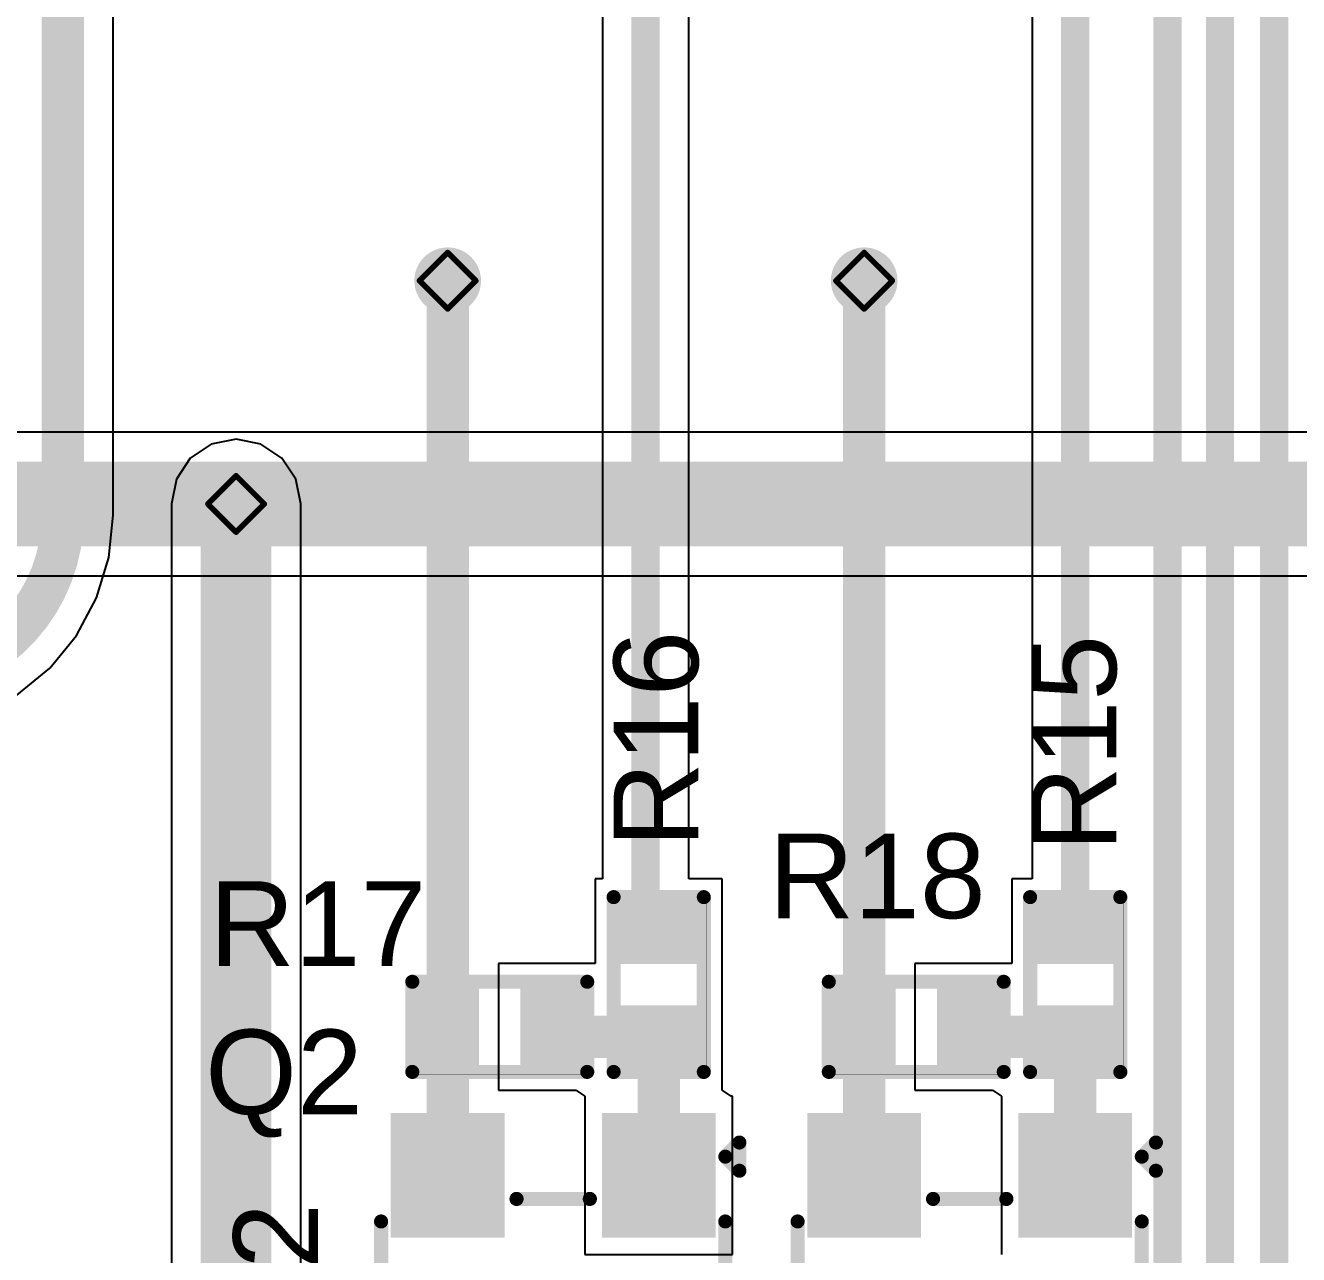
# Model space of a CAD drawing. Header units: inches. Extents: x -4 to 238, y -5 to 115.
# Drawn here: x 40.55 to 52.01, y 6.24 to 17.31 of the extents above; entities that cross this region are included whole.
import ezdxf

# ---------------------------------------------------------------- set-up
doc = ezdxf.new("R2010")
doc.units = ezdxf.units.IN
for name, color, linetype in [('Bottom Layer', 5, 'Continuous'), ('Drill Drawing', 1, 'Continuous'), ('Top Layer', 1, 'Continuous'), ('Top Overlay', 2, 'Continuous'), ('Top Paste', 8, 'Continuous'), ('Top Solder', 216, 'Continuous'), ('Via Holes', 16, 'Continuous')]:
    doc.layers.add(name, color=color, linetype=linetype)
doc.styles.add('Arial', font='', dxfattribs={"height": 0.2})
doc.styles.get('Arial').set_extended_font_data('Arial')

# ---------------------------------------------------------------- blocks, each defined once
blk = doc.blocks.new('R___0402_33')
at = {"layer": 'Top Layer'}
for points in [[(-0.699, -0.318), (-0.699, 0.318), (-0.241, 0.318), (-0.241, -0.318)], [(0.241, -0.318), (0.241, 0.318), (0.699, 0.318), (0.699, -0.318)]]:
    blk.add_hatch(color=1, dxfattribs=at).paths.add_polyline_path(points)
at = {"layer": 'Top Paste'}
for points in [[(-0.699, -0.318), (-0.699, 0.318), (-0.241, 0.318), (-0.241, -0.318)], [(0.241, -0.318), (0.241, 0.318), (0.699, 0.318), (0.699, -0.318)]]:
    blk.add_hatch(color=8, dxfattribs=at).paths.add_polyline_path(points)
at = {"layer": 'Top Solder'}
for points in [[(-0.754, -0.373), (-0.754, 0.373), (-0.186, 0.373), (-0.186, -0.373)], [(0.186, -0.373), (0.186, 0.373), (0.754, 0.373), (0.754, -0.373)]]:
    blk.add_hatch(color=216, dxfattribs=at).paths.add_polyline_path(points)
at = {"layer": 'Top Overlay'}
for points in [[(-0.787, 0.406, 0.127, 0.127, 0), (0.787, 0.406, 0.127, 0.127, 0)], [(-0.787, -0.406, 0.127, 0.127, 0), (-0.787, 0.406, 0.127, 0.127, 0)], [(0.787, -0.406, 0.127, 0.127, 0), (0.787, 0.406, 0.127, 0.127, 0)], [(-0.787, -0.406, 0.127, 0.127, 0), (0.787, -0.406, 0.127, 0.127, 0)], [(-0.813, -0.432, 0.00323, 0.00323, 0), (0.813, -0.432, 0.00323, 0.00323, 0)]]:
    blk.add_lwpolyline(points, format="xyseb", dxfattribs=at)
for points in [[(-0.819, 0.406, 0.0635, 0.0635, 1), (-0.756, 0.406, 0.0635, 0.0635, 1)], [(-0.819, 0.406, 0.0635, 0.0635, 1), (-0.756, 0.406, 0.0635, 0.0635, 1)], [(0.756, 0.406, 0.0635, 0.0635, 1), (0.819, 0.406, 0.0635, 0.0635, 1)], [(0.756, 0.406, 0.0635, 0.0635, 1), (0.819, 0.406, 0.0635, 0.0635, 1)], [(-0.819, -0.406, 0.0635, 0.0635, 1), (-0.756, -0.406, 0.0635, 0.0635, 1)], [(-0.819, -0.406, 0.0635, 0.0635, 1), (-0.756, -0.406, 0.0635, 0.0635, 1)], [(0.756, -0.406, 0.0635, 0.0635, 1), (0.819, -0.406, 0.0635, 0.0635, 1)], [(0.756, -0.406, 0.0635, 0.0635, 1), (0.819, -0.406, 0.0635, 0.0635, 1)], [(-0.814, -0.432, 0.00161, 0.00161, 1), (-0.812, -0.432, 0.00161, 0.00161, 1)], [(0.812, -0.432, 0.00161, 0.00161, 1), (0.814, -0.432, 0.00161, 0.00161, 1)]]:
    blk.add_lwpolyline(points, format="xyseb", close=True, dxfattribs=at)
blk = doc.blocks.new('R___0402_34')
at = {"layer": 'Top Layer'}
for points in [[(-0.698, -0.318), (-0.698, 0.318), (-0.241, 0.318), (-0.241, -0.318)], [(0.241, -0.318), (0.241, 0.318), (0.699, 0.318), (0.699, -0.318)]]:
    blk.add_hatch(color=1, dxfattribs=at).paths.add_polyline_path(points)
at = {"layer": 'Top Paste'}
for points in [[(-0.698, -0.318), (-0.698, 0.318), (-0.241, 0.318), (-0.241, -0.318)], [(0.241, -0.318), (0.241, 0.318), (0.699, 0.318), (0.699, -0.318)]]:
    blk.add_hatch(color=8, dxfattribs=at).paths.add_polyline_path(points)
at = {"layer": 'Top Solder'}
for points in [[(-0.753, -0.373), (-0.753, 0.373), (-0.186, 0.373), (-0.186, -0.373)], [(0.186, -0.373), (0.186, 0.373), (0.754, 0.373), (0.754, -0.373)]]:
    blk.add_hatch(color=216, dxfattribs=at).paths.add_polyline_path(points)
at = {"layer": 'Top Overlay'}
for points in [[(-0.787, 0.406, 0.127, 0.127, 0), (0.787, 0.406, 0.127, 0.127, 0)], [(-0.787, -0.406, 0.127, 0.127, 0), (-0.787, 0.406, 0.127, 0.127, 0)], [(0.787, -0.406, 0.127, 0.127, 0), (0.787, 0.406, 0.127, 0.127, 0)], [(-0.787, -0.406, 0.127, 0.127, 0), (0.787, -0.406, 0.127, 0.127, 0)], [(-0.813, -0.432, 0.00323, 0.00323, 0), (0.813, -0.432, 0.00323, 0.00323, 0)]]:
    blk.add_lwpolyline(points, format="xyseb", dxfattribs=at)
for points in [[(-0.819, 0.406, 0.0635, 0.0635, 1), (-0.756, 0.406, 0.0635, 0.0635, 1)], [(-0.819, 0.406, 0.0635, 0.0635, 1), (-0.756, 0.406, 0.0635, 0.0635, 1)], [(0.756, 0.406, 0.0635, 0.0635, 1), (0.819, 0.406, 0.0635, 0.0635, 1)], [(0.756, 0.406, 0.0635, 0.0635, 1), (0.819, 0.406, 0.0635, 0.0635, 1)], [(-0.819, -0.406, 0.0635, 0.0635, 1), (-0.756, -0.406, 0.0635, 0.0635, 1)], [(-0.819, -0.406, 0.0635, 0.0635, 1), (-0.756, -0.406, 0.0635, 0.0635, 1)], [(0.756, -0.406, 0.0635, 0.0635, 1), (0.819, -0.406, 0.0635, 0.0635, 1)], [(0.756, -0.406, 0.0635, 0.0635, 1), (0.819, -0.406, 0.0635, 0.0635, 1)], [(-0.814, -0.432, 0.00161, 0.00161, 1), (-0.812, -0.432, 0.00161, 0.00161, 1)], [(0.812, -0.432, 0.00161, 0.00161, 1), (0.814, -0.432, 0.00161, 0.00161, 1)]]:
    blk.add_lwpolyline(points, format="xyseb", close=True, dxfattribs=at)
blk = doc.blocks.new('R___0402_35')
at = {"layer": 'Top Layer'}
for points in [[(-0.699, -0.318), (-0.699, 0.318), (-0.241, 0.318), (-0.241, -0.318)], [(0.241, -0.318), (0.241, 0.318), (0.699, 0.318), (0.699, -0.318)]]:
    blk.add_hatch(color=1, dxfattribs=at).paths.add_polyline_path(points)
at = {"layer": 'Top Paste'}
for points in [[(-0.699, -0.318), (-0.699, 0.318), (-0.241, 0.318), (-0.241, -0.318)], [(0.241, -0.318), (0.241, 0.318), (0.699, 0.318), (0.699, -0.318)]]:
    blk.add_hatch(color=8, dxfattribs=at).paths.add_polyline_path(points)
at = {"layer": 'Top Solder'}
for points in [[(-0.754, -0.373), (-0.754, 0.373), (-0.186, 0.373), (-0.186, -0.373)], [(0.186, -0.373), (0.186, 0.373), (0.754, 0.373), (0.754, -0.373)]]:
    blk.add_hatch(color=216, dxfattribs=at).paths.add_polyline_path(points)
at = {"layer": 'Top Overlay'}
for points in [[(-0.787, 0.406, 0.127, 0.127, 0), (0.787, 0.406, 0.127, 0.127, 0)], [(-0.787, 0.406, 0.127, 0.127, 0), (-0.787, -0.406, 0.127, 0.127, 0)], [(0.787, 0.406, 0.127, 0.127, 0), (0.787, -0.406, 0.127, 0.127, 0)], [(0.787, -0.406, 0.127, 0.127, 0), (-0.787, -0.406, 0.127, 0.127, 0)], [(-0.813, -0.432, 0.00323, 0.00323, 0), (0.813, -0.432, 0.00323, 0.00323, 0)]]:
    blk.add_lwpolyline(points, format="xyseb", dxfattribs=at)
for points in [[(-0.819, 0.406, 0.0635, 0.0635, 1), (-0.756, 0.406, 0.0635, 0.0635, 1)], [(-0.819, 0.406, 0.0635, 0.0635, 1), (-0.756, 0.406, 0.0635, 0.0635, 1)], [(0.756, 0.406, 0.0635, 0.0635, 1), (0.819, 0.406, 0.0635, 0.0635, 1)], [(0.756, 0.406, 0.0635, 0.0635, 1), (0.819, 0.406, 0.0635, 0.0635, 1)], [(-0.819, -0.406, 0.0635, 0.0635, 1), (-0.756, -0.406, 0.0635, 0.0635, 1)], [(-0.819, -0.406, 0.0635, 0.0635, 1), (-0.756, -0.406, 0.0635, 0.0635, 1)], [(0.756, -0.406, 0.0635, 0.0635, 1), (0.819, -0.406, 0.0635, 0.0635, 1)], [(0.756, -0.406, 0.0635, 0.0635, 1), (0.819, -0.406, 0.0635, 0.0635, 1)], [(-0.814, -0.432, 0.00161, 0.00161, 1), (-0.812, -0.432, 0.00161, 0.00161, 1)], [(0.812, -0.432, 0.00161, 0.00161, 1), (0.814, -0.432, 0.00161, 0.00161, 1)]]:
    blk.add_lwpolyline(points, format="xyseb", close=True, dxfattribs=at)
blk = doc.blocks.new('R___0402_36')
at = {"layer": 'Top Layer'}
for points in [[(-0.699, -0.318), (-0.699, 0.318), (-0.241, 0.318), (-0.241, -0.318)], [(0.241, -0.318), (0.241, 0.318), (0.699, 0.318), (0.699, -0.318)]]:
    blk.add_hatch(color=1, dxfattribs=at).paths.add_polyline_path(points)
at = {"layer": 'Top Paste'}
for points in [[(-0.699, -0.318), (-0.699, 0.318), (-0.241, 0.318), (-0.241, -0.318)], [(0.241, -0.318), (0.241, 0.318), (0.699, 0.318), (0.699, -0.318)]]:
    blk.add_hatch(color=8, dxfattribs=at).paths.add_polyline_path(points)
at = {"layer": 'Top Solder'}
for points in [[(-0.754, -0.373), (-0.754, 0.373), (-0.186, 0.373), (-0.186, -0.373)], [(0.186, -0.373), (0.186, 0.373), (0.754, 0.373), (0.754, -0.373)]]:
    blk.add_hatch(color=216, dxfattribs=at).paths.add_polyline_path(points)
at = {"layer": 'Top Overlay'}
for points in [[(-0.787, 0.406, 0.127, 0.127, 0), (0.787, 0.406, 0.127, 0.127, 0)], [(-0.787, 0.406, 0.127, 0.127, 0), (-0.787, -0.406, 0.127, 0.127, 0)], [(0.787, 0.406, 0.127, 0.127, 0), (0.787, -0.406, 0.127, 0.127, 0)], [(-0.787, -0.406, 0.127, 0.127, 0), (0.787, -0.406, 0.127, 0.127, 0)], [(-0.813, -0.432, 0.00323, 0.00323, 0), (0.813, -0.432, 0.00323, 0.00323, 0)]]:
    blk.add_lwpolyline(points, format="xyseb", dxfattribs=at)
for points in [[(-0.819, 0.406, 0.0635, 0.0635, 1), (-0.756, 0.406, 0.0635, 0.0635, 1)], [(-0.819, 0.406, 0.0635, 0.0635, 1), (-0.756, 0.406, 0.0635, 0.0635, 1)], [(0.756, 0.406, 0.0635, 0.0635, 1), (0.819, 0.406, 0.0635, 0.0635, 1)], [(0.756, 0.406, 0.0635, 0.0635, 1), (0.819, 0.406, 0.0635, 0.0635, 1)], [(-0.819, -0.406, 0.0635, 0.0635, 1), (-0.756, -0.406, 0.0635, 0.0635, 1)], [(-0.819, -0.406, 0.0635, 0.0635, 1), (-0.756, -0.406, 0.0635, 0.0635, 1)], [(0.756, -0.406, 0.0635, 0.0635, 1), (0.819, -0.406, 0.0635, 0.0635, 1)], [(0.756, -0.406, 0.0635, 0.0635, 1), (0.819, -0.406, 0.0635, 0.0635, 1)], [(-0.814, -0.432, 0.00161, 0.00161, 1), (-0.812, -0.432, 0.00161, 0.00161, 1)], [(0.812, -0.432, 0.00161, 0.00161, 1), (0.814, -0.432, 0.00161, 0.00161, 1)]]:
    blk.add_lwpolyline(points, format="xyseb", close=True, dxfattribs=at)
blk = doc.blocks.new('S___23_52')
at = {"layer": 'Top Layer'}
for points in [[(-0.41, 1.46), (0.41, 1.46), (0.41, 0.54), (-0.41, 0.54)], [(-1.36, -0.54), (-0.54, -0.54), (-0.54, -1.46), (-1.36, -1.46)], [(0.54, -0.54), (1.36, -0.54), (1.36, -1.46), (0.54, -1.46)]]:
    blk.add_hatch(color=1, dxfattribs=at).paths.add_polyline_path(points)
at = {"layer": 'Top Paste'}
for points in [[(-0.41, 1.46), (0.41, 1.46), (0.41, 0.54), (-0.41, 0.54)], [(-1.36, -0.54), (-0.54, -0.54), (-0.54, -1.46), (-1.36, -1.46)], [(0.54, -0.54), (1.36, -0.54), (1.36, -1.46), (0.54, -1.46)]]:
    blk.add_hatch(color=8, dxfattribs=at).paths.add_polyline_path(points)
at = {"layer": 'Top Solder'}
for points in [[(-0.512, 1.562), (0.512, 1.562), (0.512, 0.438), (-0.512, 0.438)], [(-1.462, -0.438), (-0.438, -0.438), (-0.438, -1.562), (-1.462, -1.562)], [(0.438, -0.438), (1.462, -0.438), (1.462, -1.562), (0.438, -1.562)]]:
    blk.add_hatch(color=216, dxfattribs=at).paths.add_polyline_path(points)
at = {"layer": 'Top Overlay'}
for points in [[(-1.549, -0.584, 0.127, 0.127, 0), (-1.549, 0.813, 0.127, 0.127, 0)], [(-0.559, 0.813, 0.127, 0.127, 0), (-1.549, 0.813, 0.127, 0.127, 0)], [(1.549, 0.813, 0.127, 0.127, 0), (0.559, 0.813, 0.127, 0.127, 0)], [(1.549, 0.813, 0.127, 0.127, 0), (1.549, -0.584, 0.127, 0.127, 0)], [(0.33, -0.787, 0.127, 0.127, 0), (-0.33, -0.787, 0.127, 0.127, 0)], [(-1.549, -1.168, 0.127, 0.127, 0), (-1.676, -1.041, 0.127, 0.127, 0)], [(-1.676, -1.041, 0.127, 0.127, 0), (-1.676, -1.295, 0.127, 0.127, 0)], [(-1.549, -1.168, 0.127, 0.127, 0), (-1.676, -1.295, 0.127, 0.127, 0)]]:
    blk.add_lwpolyline(points, format="xyseb", dxfattribs=at)
for points in [[(-1.581, 0.813, 0.0635, 0.0635, 1), (-1.518, 0.813, 0.0635, 0.0635, 1)], [(-1.581, 0.813, 0.0635, 0.0635, 1), (-1.518, 0.813, 0.0635, 0.0635, 1)], [(-0.591, 0.813, 0.0635, 0.0635, 1), (-0.527, 0.813, 0.0635, 0.0635, 1)], [(0.527, 0.813, 0.0635, 0.0635, 1), (0.591, 0.813, 0.0635, 0.0635, 1)], [(1.518, 0.813, 0.0635, 0.0635, 1), (1.581, 0.813, 0.0635, 0.0635, 1)], [(1.518, 0.813, 0.0635, 0.0635, 1), (1.581, 0.813, 0.0635, 0.0635, 1)], [(-1.581, -0.584, 0.0635, 0.0635, 1), (-1.518, -0.584, 0.0635, 0.0635, 1)], [(1.518, -0.584, 0.0635, 0.0635, 1), (1.581, -0.584, 0.0635, 0.0635, 1)], [(-0.362, -0.787, 0.0635, 0.0635, 1), (-0.298, -0.787, 0.0635, 0.0635, 1)], [(0.298, -0.787, 0.0635, 0.0635, 1), (0.362, -0.787, 0.0635, 0.0635, 1)], [(-1.708, -1.041, 0.0635, 0.0635, 1), (-1.645, -1.041, 0.0635, 0.0635, 1)], [(-1.708, -1.041, 0.0635, 0.0635, 1), (-1.645, -1.041, 0.0635, 0.0635, 1)], [(-1.581, -1.168, 0.0635, 0.0635, 1), (-1.518, -1.168, 0.0635, 0.0635, 1)], [(-1.581, -1.168, 0.0635, 0.0635, 1), (-1.518, -1.168, 0.0635, 0.0635, 1)], [(-1.708, -1.295, 0.0635, 0.0635, 1), (-1.645, -1.295, 0.0635, 0.0635, 1)], [(-1.708, -1.295, 0.0635, 0.0635, 1), (-1.645, -1.295, 0.0635, 0.0635, 1)]]:
    blk.add_lwpolyline(points, format="xyseb", close=True, dxfattribs=at)
blk = doc.blocks.new('SOT_23_53')
at = {"layer": 'Top Layer'}
for points in [[(-0.41, 1.46), (0.41, 1.46), (0.41, 0.54), (-0.41, 0.54)], [(-1.36, -0.54), (-0.54, -0.54), (-0.54, -1.46), (-1.36, -1.46)], [(0.54, -0.54), (1.36, -0.54), (1.36, -1.46), (0.54, -1.46)]]:
    blk.add_hatch(color=1, dxfattribs=at).paths.add_polyline_path(points)
at = {"layer": 'Top Paste'}
for points in [[(-0.41, 1.46), (0.41, 1.46), (0.41, 0.54), (-0.41, 0.54)], [(-1.36, -0.54), (-0.54, -0.54), (-0.54, -1.46), (-1.36, -1.46)], [(0.54, -0.54), (1.36, -0.54), (1.36, -1.46), (0.54, -1.46)]]:
    blk.add_hatch(color=8, dxfattribs=at).paths.add_polyline_path(points)
at = {"layer": 'Top Solder'}
for points in [[(-0.512, 1.562), (0.512, 1.562), (0.512, 0.438), (-0.512, 0.438)], [(-1.462, -0.438), (-0.438, -0.438), (-0.438, -1.562), (-1.462, -1.562)], [(0.438, -0.438), (1.462, -0.438), (1.462, -1.562), (0.438, -1.562)]]:
    blk.add_hatch(color=216, dxfattribs=at).paths.add_polyline_path(points)
at = {"layer": 'Top Overlay'}
for points in [[(-1.549, -0.584, 0.127, 0.127, 0), (-1.549, 0.813, 0.127, 0.127, 0)], [(-0.559, 0.813, 0.127, 0.127, 0), (-1.549, 0.813, 0.127, 0.127, 0)], [(1.549, 0.813, 0.127, 0.127, 0), (0.559, 0.813, 0.127, 0.127, 0)], [(1.549, 0.813, 0.127, 0.127, 0), (1.549, -0.584, 0.127, 0.127, 0)], [(0.33, -0.787, 0.127, 0.127, 0), (-0.33, -0.787, 0.127, 0.127, 0)], [(-1.549, -1.168, 0.127, 0.127, 0), (-1.676, -1.041, 0.127, 0.127, 0)], [(-1.676, -1.041, 0.127, 0.127, 0), (-1.676, -1.295, 0.127, 0.127, 0)], [(-1.549, -1.168, 0.127, 0.127, 0), (-1.676, -1.295, 0.127, 0.127, 0)]]:
    blk.add_lwpolyline(points, format="xyseb", dxfattribs=at)
for points in [[(-1.581, 0.813, 0.0635, 0.0635, 1), (-1.518, 0.813, 0.0635, 0.0635, 1)], [(-1.581, 0.813, 0.0635, 0.0635, 1), (-1.518, 0.813, 0.0635, 0.0635, 1)], [(-0.591, 0.813, 0.0635, 0.0635, 1), (-0.527, 0.813, 0.0635, 0.0635, 1)], [(0.527, 0.813, 0.0635, 0.0635, 1), (0.591, 0.813, 0.0635, 0.0635, 1)], [(1.518, 0.813, 0.0635, 0.0635, 1), (1.581, 0.813, 0.0635, 0.0635, 1)], [(1.518, 0.813, 0.0635, 0.0635, 1), (1.581, 0.813, 0.0635, 0.0635, 1)], [(-1.581, -0.584, 0.0635, 0.0635, 1), (-1.518, -0.584, 0.0635, 0.0635, 1)], [(1.518, -0.584, 0.0635, 0.0635, 1), (1.581, -0.584, 0.0635, 0.0635, 1)], [(-0.362, -0.787, 0.0635, 0.0635, 1), (-0.298, -0.787, 0.0635, 0.0635, 1)], [(0.298, -0.787, 0.0635, 0.0635, 1), (0.362, -0.787, 0.0635, 0.0635, 1)], [(-1.708, -1.041, 0.0635, 0.0635, 1), (-1.645, -1.041, 0.0635, 0.0635, 1)], [(-1.708, -1.041, 0.0635, 0.0635, 1), (-1.645, -1.041, 0.0635, 0.0635, 1)], [(-1.581, -1.168, 0.0635, 0.0635, 1), (-1.518, -1.168, 0.0635, 0.0635, 1)], [(-1.581, -1.168, 0.0635, 0.0635, 1), (-1.518, -1.168, 0.0635, 0.0635, 1)], [(-1.708, -1.295, 0.0635, 0.0635, 1), (-1.645, -1.295, 0.0635, 0.0635, 1)], [(-1.708, -1.295, 0.0635, 0.0635, 1), (-1.645, -1.295, 0.0635, 0.0635, 1)]]:
    blk.add_lwpolyline(points, format="xyseb", close=True, dxfattribs=at)

msp = doc.modelspace()

# ---------------------------------------------------------------- hatches: boundary and pattern name
at = {"layer": 'Bottom Layer'}
h = msp.add_hatch(color=5, dxfattribs=at)
edge = h.paths.add_edge_path()
edge.add_arc((44.348, 15.011), 0.3, 0, 360)
h = msp.add_hatch(color=5, dxfattribs=at)
edge = h.paths.add_edge_path()
edge.add_arc((48.098, 15.011), 0.3, 0, 360)
h = msp.add_hatch(color=5, dxfattribs=at)
edge = h.paths.add_edge_path()
edge.add_arc((42.443, 13), 0.3, 0, 360)
at = {"layer": 'Top Layer'}
h = msp.add_hatch(color=1, dxfattribs=at)
edge = h.paths.add_edge_path()
edge.add_arc((44.348, 15.011), 0.3, 0, 360)
h = msp.add_hatch(color=1, dxfattribs=at)
edge = h.paths.add_edge_path()
edge.add_arc((48.098, 15.011), 0.3, 0, 360)
h = msp.add_hatch(color=1, dxfattribs=at)
edge = h.paths.add_edge_path()
edge.add_arc((42.443, 13), 0.3, 0, 360)
at = {"layer": 'Via Holes'}
h = msp.add_hatch(color=7, dxfattribs=at)
edge = h.paths.add_edge_path()
edge.add_arc((44.348, 15.011), 0.15, 0, 360)
h = msp.add_hatch(color=7, dxfattribs=at)
edge = h.paths.add_edge_path()
edge.add_arc((48.098, 15.011), 0.15, 0, 360)
h = msp.add_hatch(color=7, dxfattribs=at)
edge = h.paths.add_edge_path()
edge.add_arc((42.443, 13), 0.15, 0, 360)

# ---------------------------------------------------------------- linework, layer by layer
at = {"layer": 'Bottom Layer'}
for p, q in [((52.69, 13.647), (13.999, 13.647)), ((13.999, 12.353), (52.69, 12.353))]:
    msp.add_line(p, q, dxfattribs=at)
for points in [[(13.999, 13, 0.762, 0.762, 0), (42.443, 13, 0.762, 0.762, 0)], [(42.443, 13, 0.762, 0.762, 0), (52.69, 13, 0.762, 0.762, 0)]]:
    msp.add_lwpolyline(points, format="xyseb", dxfattribs=at)
msp.add_lwpolyline([(42.253, 13, 0.381, 0.381, 1), (42.634, 13, 0.381, 0.381, 1)], format="xyseb", close=True, dxfattribs=at)
msp.add_lwpolyline([(42.253, 13, 0.381, 0.381, 1), (42.634, 13, 0.381, 0.381, 1)], format="xyseb", close=True, dxfattribs=at)
at = {"layer": 'Drill Drawing'}
for points in [[(44.094, 15.011, 0.0508, 0.0508, 0), (44.348, 15.265, 0.0508, 0.0508, 0)], [(44.348, 15.265, 0.0508, 0.0508, 0), (44.602, 15.011, 0.0508, 0.0508, 0)], [(47.844, 15.011, 0.0508, 0.0508, 0), (48.098, 15.265, 0.0508, 0.0508, 0)], [(48.098, 15.265, 0.0508, 0.0508, 0), (48.352, 15.011, 0.0508, 0.0508, 0)], [(44.094, 15.011, 0.0508, 0.0508, 0), (44.348, 14.757, 0.0508, 0.0508, 0)], [(44.348, 14.757, 0.0508, 0.0508, 0), (44.602, 15.011, 0.0508, 0.0508, 0)], [(47.844, 15.011, 0.0508, 0.0508, 0), (48.098, 14.757, 0.0508, 0.0508, 0)], [(48.098, 14.757, 0.0508, 0.0508, 0), (48.352, 15.011, 0.0508, 0.0508, 0)], [(42.189, 13, 0.0508, 0.0508, 0), (42.443, 13.254, 0.0508, 0.0508, 0)], [(42.443, 13.254, 0.0508, 0.0508, 0), (42.697, 13, 0.0508, 0.0508, 0)], [(42.189, 13, 0.0508, 0.0508, 0), (42.443, 12.746, 0.0508, 0.0508, 0)], [(42.443, 12.746, 0.0508, 0.0508, 0), (42.697, 13, 0.0508, 0.0508, 0)]]:
    msp.add_lwpolyline(points, format="xyseb", dxfattribs=at)
for points in [[(44.335, 15.265, 0.0254, 0.0254, 1), (44.36, 15.265, 0.0254, 0.0254, 1)], [(44.335, 15.265, 0.0254, 0.0254, 1), (44.36, 15.265, 0.0254, 0.0254, 1)], [(48.085, 15.265, 0.0254, 0.0254, 1), (48.11, 15.265, 0.0254, 0.0254, 1)], [(48.085, 15.265, 0.0254, 0.0254, 1), (48.11, 15.265, 0.0254, 0.0254, 1)], [(44.081, 15.011, 0.0254, 0.0254, 1), (44.106, 15.011, 0.0254, 0.0254, 1)], [(44.081, 15.011, 0.0254, 0.0254, 1), (44.106, 15.011, 0.0254, 0.0254, 1)], [(44.589, 15.011, 0.0254, 0.0254, 1), (44.614, 15.011, 0.0254, 0.0254, 1)], [(44.589, 15.011, 0.0254, 0.0254, 1), (44.614, 15.011, 0.0254, 0.0254, 1)], [(47.831, 15.011, 0.0254, 0.0254, 1), (47.856, 15.011, 0.0254, 0.0254, 1)], [(47.831, 15.011, 0.0254, 0.0254, 1), (47.856, 15.011, 0.0254, 0.0254, 1)], [(48.339, 15.011, 0.0254, 0.0254, 1), (48.364, 15.011, 0.0254, 0.0254, 1)], [(48.339, 15.011, 0.0254, 0.0254, 1), (48.364, 15.011, 0.0254, 0.0254, 1)], [(44.335, 14.757, 0.0254, 0.0254, 1), (44.36, 14.757, 0.0254, 0.0254, 1)], [(44.335, 14.757, 0.0254, 0.0254, 1), (44.36, 14.757, 0.0254, 0.0254, 1)], [(48.085, 14.757, 0.0254, 0.0254, 1), (48.11, 14.757, 0.0254, 0.0254, 1)], [(48.085, 14.757, 0.0254, 0.0254, 1), (48.11, 14.757, 0.0254, 0.0254, 1)], [(42.431, 13.254, 0.0254, 0.0254, 1), (42.456, 13.254, 0.0254, 0.0254, 1)], [(42.431, 13.254, 0.0254, 0.0254, 1), (42.456, 13.254, 0.0254, 0.0254, 1)], [(42.177, 13, 0.0254, 0.0254, 1), (42.202, 13, 0.0254, 0.0254, 1)], [(42.177, 13, 0.0254, 0.0254, 1), (42.202, 13, 0.0254, 0.0254, 1)], [(42.685, 13, 0.0254, 0.0254, 1), (42.71, 13, 0.0254, 0.0254, 1)], [(42.685, 13, 0.0254, 0.0254, 1), (42.71, 13, 0.0254, 0.0254, 1)], [(42.431, 12.746, 0.0254, 0.0254, 1), (42.456, 12.746, 0.0254, 0.0254, 1)], [(42.431, 12.746, 0.0254, 0.0254, 1), (42.456, 12.746, 0.0254, 0.0254, 1)]]:
    msp.add_lwpolyline(points, format="xyseb", close=True, dxfattribs=at)
at = {"layer": 'Top Layer'}
for p, q in [((41.335, 12.898), (41.335, 30.734)), ((45.741, 27.605), (45.741, 9.624)), ((46.518, 9.624), (46.518, 27.525)), ((49.609, 23.336), (49.609, 9.624)), ((42.22, 13.538), (42.031, 13.412)), ((42.443, 13.583), (42.22, 13.538)), ((42.666, 13.538), (42.443, 13.583)), ((42.855, 13.412), (42.666, 13.538)), ((42.031, 13.412), (41.905, 13.223)), ((42.982, 13.223), (42.855, 13.412)), ((41.905, 13.223), (41.861, 13)), ((43.026, 13), (42.982, 13.223)), ((41.861, 13), (41.861, 4.42)), ((43.026, 4.42), (43.026, 13)), ((41.298, 12.518), (41.336, 12.898)), ((41.336, 12.898), (41.335, 12.898)), ((41.187, 12.153), (41.298, 12.518)), ((41.007, 11.816), (41.187, 12.153)), ((40.765, 11.521), (41.007, 11.816)), ((40.47, 11.279), (40.765, 11.521)), ((45.741, 9.624), (45.676, 9.624)), ((45.676, 9.624), (45.676, 8.862)), ((46.819, 9.624), (46.518, 9.624)), ((46.819, 8.659), (46.819, 9.624)), ((49.609, 9.624), (49.426, 9.624)), ((49.426, 9.624), (49.426, 8.862)), ((45.676, 8.862), (44.805, 8.862)), ((44.805, 8.862), (44.805, 7.719)), ((49.426, 8.862), (48.555, 8.862)), ((48.555, 8.862), (48.555, 7.719)), ((46.819, 7.719), (46.819, 8.659)), ((44.805, 7.719), (45.503, 7.719)), ((45.503, 7.719), (45.584, 7.667)), ((46.899, 7.667), (46.819, 7.719)), ((48.555, 7.719), (49.253, 7.719)), ((49.253, 7.719), (49.334, 7.667)), ((45.584, 7.667), (45.584, 6.239)), ((46.912, 7.667), (46.899, 7.667)), ((46.912, 6.239), (46.912, 7.667)), ((49.334, 7.667), (49.334, 6.239)), ((45.584, 6.239), (46.912, 6.239))]:
    msp.add_line(p, q, dxfattribs=at)
for points in [[(40.882, 12.898, 0.381, 0.381, 0), (40.882, 30.987, 0.381, 0.381, 0)], [(46.13, 9.141, 0.254, 0.254, 0), (46.13, 28, 0.254, 0.254, 0)], [(51.789, 25.17, 0.254, 0.254, 0), (51.789, 0.894, 0.254, 0.254, 0)], [(51.301, 3.712, 0.254, 0.254, 0), (51.301, 24.479, 0.254, 0.254, 0)], [(50.828, 3.847, 0.254, 0.254, 0), (50.828, 23.877, 0.254, 0.254, 0)], [(49.998, 9.141, 0.254, 0.254, 0), (49.998, 23.336, 0.254, 0.254, 0)], [(44.348, 8.29, 0.381, 0.381, 0), (44.348, 15.011, 0.381, 0.381, 0)], [(48.098, 8.29, 0.381, 0.381, 0), (48.098, 15.011, 0.381, 0.381, 0)], [(42.443, 3.785, 0.635, 0.635, 0), (42.443, 13, 0.635, 0.635, 0)], [(40.882, 12.898, 0.381, 0.381, -0.414214), (39.389, 11.405, 0.381, 0.381, 0)], [(44.348, 6.953, 0.381, 0.381, 0), (44.348, 8.29, 0.381, 0.381, 0)], [(45.376, 8.201, 0.381, 0.381, 0), (46.248, 8.201, 0.381, 0.381, 0)], [(46.248, 6.953, 0.381, 0.381, 0), (46.248, 8.201, 0.381, 0.381, 0)], [(48.098, 6.953, 0.381, 0.381, 0), (48.098, 8.29, 0.381, 0.381, 0)], [(49.126, 8.201, 0.381, 0.381, 0), (49.998, 8.201, 0.381, 0.381, 0)], [(49.998, 6.953, 0.381, 0.381, 0), (49.998, 8.201, 0.381, 0.381, 0)]]:
    msp.add_lwpolyline(points, format="xyseb", dxfattribs=at)
for points in [[(44.252, 15.011, 0.191, 0.191, 1), (44.443, 15.011, 0.191, 0.191, 1)], [(48.002, 15.011, 0.191, 0.191, 1), (48.193, 15.011, 0.191, 0.191, 1)], [(42.285, 13, 0.318, 0.318, 1), (42.602, 13, 0.318, 0.318, 1)], [(40.787, 12.898, 0.191, 0.191, 1), (40.977, 12.898, 0.191, 0.191, 1)], [(40.787, 12.898, 0.191, 0.191, 1), (40.977, 12.898, 0.191, 0.191, 1)], [(46.066, 9.141, 0.127, 0.127, 1), (46.193, 9.141, 0.127, 0.127, 1)], [(49.934, 9.141, 0.127, 0.127, 1), (50.061, 9.141, 0.127, 0.127, 1)], [(44.252, 8.29, 0.191, 0.191, 1), (44.443, 8.29, 0.191, 0.191, 1)], [(44.252, 8.29, 0.191, 0.191, 1), (44.443, 8.29, 0.191, 0.191, 1)], [(45.281, 8.201, 0.191, 0.191, 1), (45.471, 8.201, 0.191, 0.191, 1)], [(46.152, 8.201, 0.191, 0.191, 1), (46.343, 8.201, 0.191, 0.191, 1)], [(46.152, 8.201, 0.191, 0.191, 1), (46.343, 8.201, 0.191, 0.191, 1)], [(48.002, 8.29, 0.191, 0.191, 1), (48.193, 8.29, 0.191, 0.191, 1)], [(48.002, 8.29, 0.191, 0.191, 1), (48.193, 8.29, 0.191, 0.191, 1)], [(49.031, 8.201, 0.191, 0.191, 1), (49.221, 8.201, 0.191, 0.191, 1)], [(49.902, 8.201, 0.191, 0.191, 1), (50.093, 8.201, 0.191, 0.191, 1)], [(49.902, 8.201, 0.191, 0.191, 1), (50.093, 8.201, 0.191, 0.191, 1)], [(44.252, 6.953, 0.191, 0.191, 1), (44.443, 6.953, 0.191, 0.191, 1)], [(46.152, 6.953, 0.191, 0.191, 1), (46.343, 6.953, 0.191, 0.191, 1)], [(48.002, 6.953, 0.191, 0.191, 1), (48.193, 6.953, 0.191, 0.191, 1)], [(49.902, 6.953, 0.191, 0.191, 1), (50.093, 6.953, 0.191, 0.191, 1)]]:
    msp.add_lwpolyline(points, format="xyseb", close=True, dxfattribs=at)

# ---------------------------------------------------------------- block references
for name, p, rotation in [('R___0402_35', (46.248, 8.671), 90), ('R___0402_36', (49.998, 8.671), 90), ('SOT_23_53', (45.298, 5.953), 180), ('S___23_52', (49.048, 5.953), 180)]:
    msp.add_blockref(name, p, dxfattribs=dict(rotation=rotation))
for name, p in [('R___0402_34', (44.817, 8.29)), ('R___0402_33', (48.567, 8.29))]:
    msp.add_blockref(name, p)

# ---------------------------------------------------------------- texts
at = {"layer": 'Top Overlay', "style": 'Arial'}
for s, p in [('R16', (46.604, 9.905)), ('R15', (50.368, 9.868)), ('R22', (43.18, 4.75))]:
    msp.add_text(s, height=0.762, rotation=90, dxfattribs=at).set_placement(p)
for s, p in [('R18', (47.239, 9.269)), ('R17', (42.202, 8.839)), ('Q2', (42.164, 7.503))]:
    msp.add_text(s, height=0.762, dxfattribs=at).set_placement(p)

doc.saveas('drawing.dxf')
